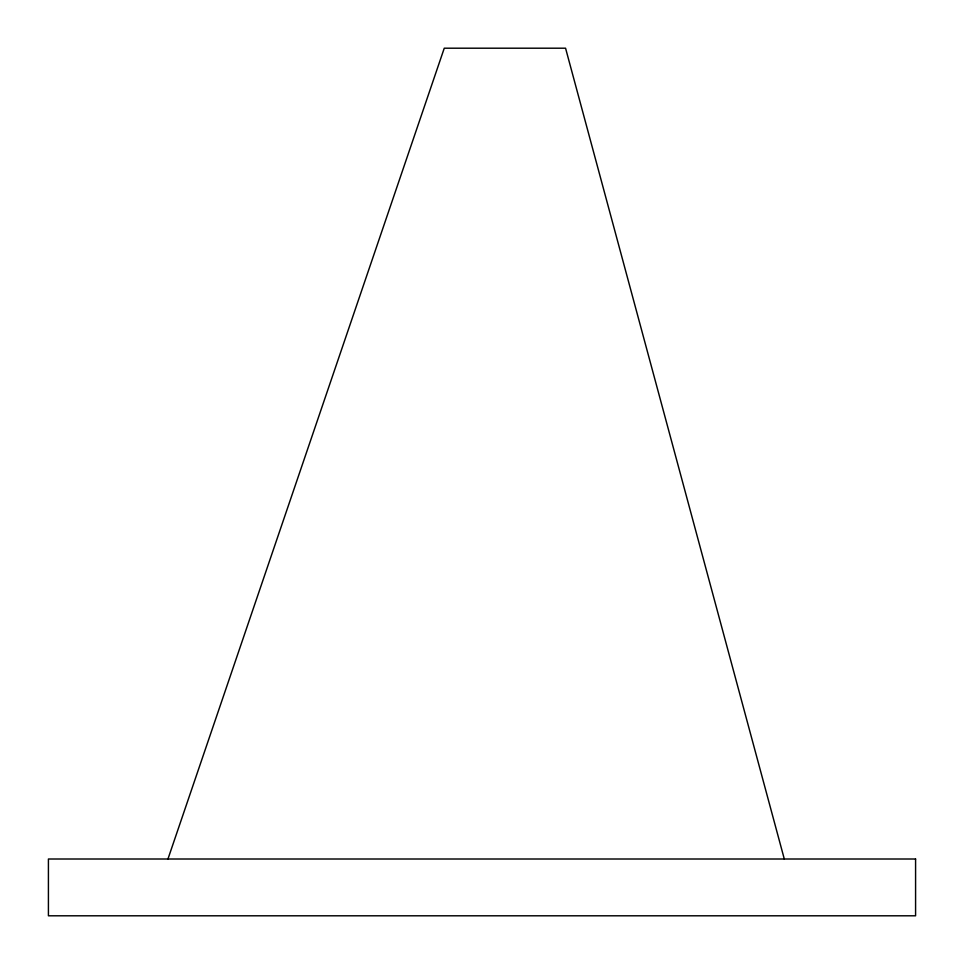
<?xml version="1.0" encoding="UTF-8"?>
<svg xmlns="http://www.w3.org/2000/svg" width="964" height="964" viewBox="0 0 964 964"><rect width="100%" height="100%" fill="white"/><g stroke="black" fill="none" stroke-linecap="round" stroke-linejoin="round"><path stroke-width="1.45" d="M167.953 859.008L444.259 48.2L565.567 48.2L784.298 859.008M915.583 859.008L48.417 859.008L48.417 915.8L915.583 915.8L915.583 859.008"/></g></svg>
